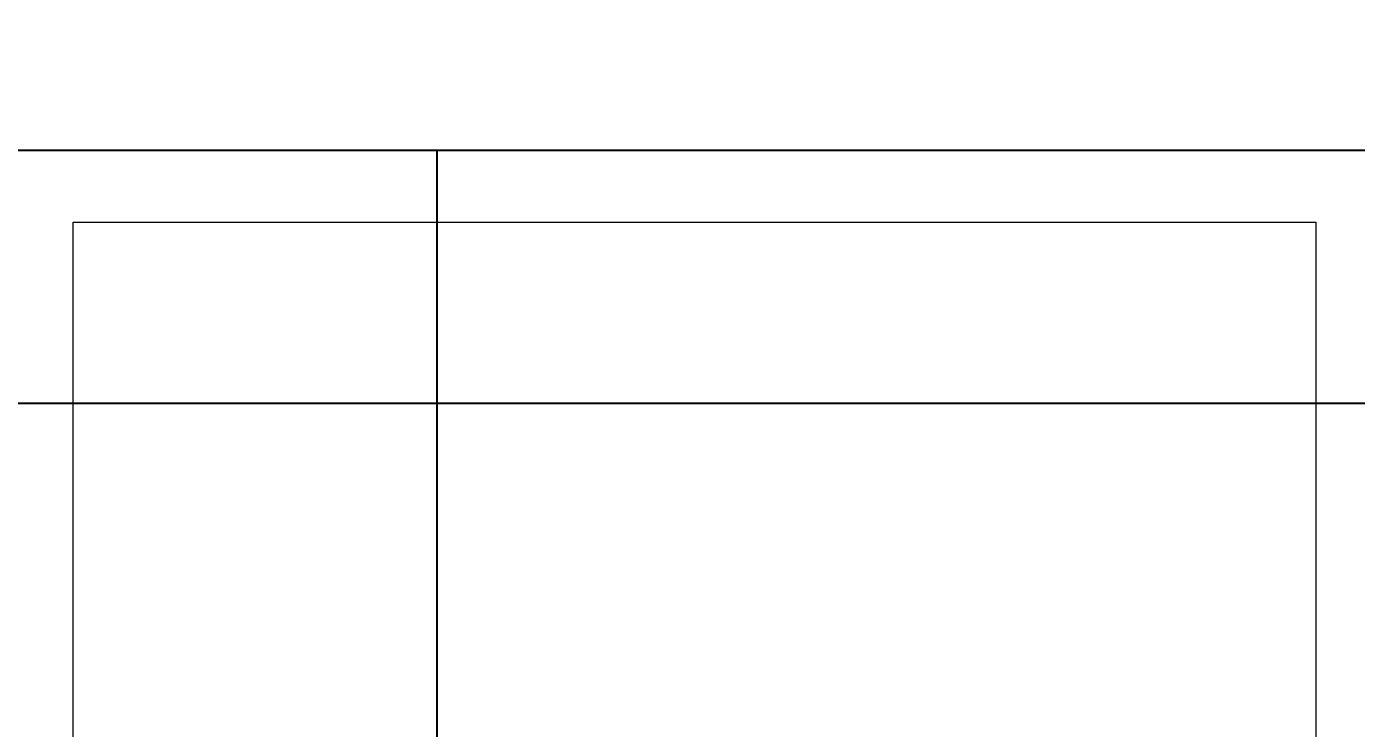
# Model space of a CAD drawing. Header units: inches. Extents: x -12418 to 472786, y -29325 to 19878.
# Drawn here: x 32152 to 32955, y -3196 to -2773 of the extents above; entities that cross this region are included whole.
import ezdxf
from ezdxf import colors
from ezdxf.entities.mleader import LeaderData, LeaderLine
from ezdxf.math import Vec2, Vec3

# ---------------------------------------------------------------- set-up
doc = ezdxf.new("R2010")
doc.units = ezdxf.units.IN
doc.header["$LTSCALE"] = 25
doc.header["$MEASUREMENT"] = 0
doc.linetypes.add('DASHDOT', pattern=[25.4, 12.7, -6.35, 0, -6.35])
doc.layers.get('0').update_dxf_attribs({"color": 8})
doc.layers.add('00-Ground Floor$0$False Ceiling', color=251, linetype='Continuous')
for name, color, linetype, lineweight in [('00-Ground Floor$0$LOADING', 253, 'Continuous', 5), ('00-Ground Floor$0$NEW Wall', 166, 'Continuous', 5), ('00-Ground Floor$0$Walls', 251, 'Continuous', 5), ('E-LITE-CLNG-CNDT', 6, 'DASHDOT', 35), ('T-DATA-TEXT', 2, 'Continuous', 25)]:
    doc.layers.add(name, color=color, linetype=linetype, lineweight=lineweight)
doc.styles.add('DC_Elc_Romans', font='elc_romans.shx', dxfattribs={"width": 0.7})

# ---------------------------------------------------------------- blocks, each defined once
blk = doc.blocks.new('*X75')
at = {"color": 0}
for p, q in [((13, 1), (13, 1)), ((13, 1), (13, 1)), ((13, 1), (13, 1)), ((13, 1), (13, 1)), ((13, 1), (13, 1)), ((13, 1), (13, 1)), ((13, 1), (13, 1)), ((13, 1), (13, 1)), ((13, 1), (13, 1)), ((13, 1), (13, 1)), ((13, 1), (13, 1)), ((13, 1), (13, 1)), ((13, 1), (13, 1)), ((13, 1), (13, 1)), ((13, 1), (13, 1)), ((13, 1), (14, 1)), ((13, 1), (14, 1)), ((13, 1), (14, 1)), ((13, 1), (13, 1)), ((13, 1), (13, 1)), ((13, 1), (13, 1)), ((13, 1), (13, 1)), ((13, 1), (13, 1)), ((13, 1), (13, 1)), ((13, 1), (13, 1)), ((13, 1), (13, 1)), ((13, 1), (13, 1)), ((13, 1), (13, 1)), ((13, 1), (13, 1)), ((13, 1), (13, 1)), ((13, 1), (13, 1)), ((13, 1), (13, 1)), ((13, 1), (13, 1)), ((13, 1), (13, 1)), ((13, 1), (13, 1)), ((13, 1), (13, 1)), ((13, 1), (13, 1)), ((13, 1), (13, 1)), ((13, 1), (13, 1)), ((13, 1), (13, 1)), ((13, 1), (13, 1)), ((13, 1), (13, 1)), ((13, 1), (13, 1)), ((13, 1), (13, 1)), ((13, 1), (13, 1)), ((13, 1), (13, 1)), ((13, 1), (13, 1)), ((13, 1), (13, 1)), ((13, 1), (13, 1)), ((13, 1), (13, 1)), ((13, 1), (13, 1)), ((13, 1), (13, 1)), ((13, 1), (13, 1)), ((13, 1), (13, 1)), ((13, 1), (13, 1)), ((13, 1), (13, 1)), ((13, 1), (13, 1)), ((13, 1), (13, 1)), ((13, 1), (13, 1)), ((13, 1), (13, 1)), ((13, 1), (13, 1)), ((13, 1), (13, 1)), ((13, 1), (13, 1)), ((13, 1), (13, 1)), ((13, 1), (13, 1)), ((13, 1), (13, 1)), ((13, 1), (13, 1)), ((13, 1), (13, 1)), ((13, 1), (13, 1)), ((13, 1), (13, 1)), ((13, 1), (13, 1)), ((13, 1), (13, 1)), ((13, 1), (13, 1)), ((13, 1), (13, 1)), ((13, 1), (13, 1)), ((13, 1), (13, 1)), ((13, 1), (13, 1)), ((13, 1), (13, 1)), ((13, 1), (13, 1)), ((13, 1), (13, 1)), ((13, 1), (13, 1)), ((13, 1), (13, 1)), ((13, 1), (13, 1)), ((13, 1), (13, 1)), ((13, 1), (13, 1)), ((13, 1), (13, 1)), ((13, 1), (13, 1)), ((13, 1), (13, 1)), ((13, 1), (13, 1)), ((13, 1), (13, 1)), ((13, 1), (13, 1)), ((13, 1), (13, 1)), ((13, 1), (13, 1)), ((13, 1), (13, 1)), ((13, 1), (13, 1)), ((13, 1), (13, 1)), ((13, 1), (13, 1)), ((13, 1), (13, 1)), ((13, 1), (13, 1)), ((13, 1), (13, 1)), ((13, 1), (13, 1)), ((13, 1), (13, 1)), ((13, 1), (13, 1)), ((13, 1), (13, 1)), ((13, 1), (13, 1)), ((13, 1), (13, 1)), ((13, 1), (13, 1)), ((13, 1), (13, 1)), ((13, 1), (13, 1)), ((13, 1), (13, 1)), ((13, 1), (13, 1)), ((13, 1), (13, 1)), ((13, 1), (13, 1)), ((13, 1), (13, 1)), ((13, 1), (13, 1)), ((13, 1), (13, 1)), ((13, 1), (13, 1)), ((13, 1), (13, 1)), ((13, 1), (13, 1)), ((13, 1), (13, 1)), ((13, 1), (13, 1)), ((13, 1), (13, 1)), ((13, 1), (13, 1)), ((13, 1), (14, 1)), ((13, 0), (13, 0)), ((13, 0), (13, 0)), ((13, 0), (13, 0)), ((13, 0), (13, 0)), ((13, 0), (13, 0)), ((13, 0), (13, 0)), ((13, 0), (13, 0)), ((13, 0), (13, 0)), ((13, 0), (13, 0)), ((13, 0), (13, 0)), ((13, 0), (13, 0)), ((13, 0), (13, 0)), ((13, 0), (13, 0)), ((13, 0), (13, 0)), ((13, 0), (13, 0)), ((13, 0), (13, 0)), ((13, 0), (13, 0)), ((13, 0), (13, 0)), ((13, 0), (13, 0)), ((13, 0), (13, 0)), ((13, 0), (13, 0)), ((13, 0), (13, 0)), ((13, 0), (13, 0)), ((13, 0), (13, 0)), ((13, 0), (13, 0)), ((13, 0), (13, 0)), ((13, 0), (13, 0)), ((13, 0), (13, 0)), ((13, 0), (13, 0)), ((13, 0), (13, 0)), ((13, 0), (13, 0)), ((13, 0), (13, 0)), ((13, 0), (13, 0)), ((13, 0), (13, 0)), ((13, 0), (13, 0)), ((13, 0), (13, 0)), ((13, 0), (13, 0)), ((13, 0), (13, 0)), ((13, 0), (13, 0)), ((13, 0), (13, 0)), ((13, 0), (13, 0)), ((13, 0), (13, 0)), ((13, 0), (13, 0)), ((13, 0), (13, 0)), ((13, 0), (13, 0)), ((13, 0), (13, 0)), ((13, 0), (13, 0)), ((13, 0), (13, 0)), ((13, 0), (14, 0)), ((13, 0), (14, 0)), ((13, 0), (13, 0)), ((13, 0), (14, 0)), ((14, 1), (14, 1)), ((14, 1), (14, 1)), ((14, 1), (14, 1)), ((14, 1), (14, 1)), ((14, 1), (14, 1)), ((14, 1), (14, 1)), ((14, 1), (14, 1)), ((14, 1), (14, 1)), ((14, 1), (14, 1)), ((14, 1), (14, 1)), ((14, 1), (14, 1)), ((14, 1), (14, 1)), ((14, 1), (14, 1)), ((14, 1), (14, 1)), ((14, 1), (14, 1)), ((14, 1), (14, 1)), ((14, 1), (14, 1)), ((14, 1), (14, 1)), ((14, 1), (14, 1)), ((14, 1), (14, 1)), ((14, 1), (14, 1)), ((14, 1), (14, 1)), ((14, 1), (14, 1)), ((14, 1), (14, 1)), ((14, 1), (14, 1)), ((14, 1), (14, 1)), ((14, 1), (14, 1)), ((14, 1), (14, 1)), ((14, 1), (14, 1)), ((14, 1), (14, 1)), ((14, 1), (14, 1)), ((14, 1), (14, 1)), ((14, 1), (14, 1)), ((14, 1), (14, 1)), ((14, 1), (14, 1)), ((14, 1), (14, 1)), ((14, 1), (14, 1)), ((14, 1), (14, 1)), ((14, 1), (14, 1)), ((14, 1), (14, 1)), ((14, 1), (14, 1)), ((14, 1), (14, 1)), ((14, 1), (14, 1)), ((14, 1), (14, 1)), ((14, 1), (14, 1)), ((14, 1), (14, 1)), ((14, 1), (14, 1)), ((14, 1), (14, 1)), ((14, 1), (14, 1)), ((14, 1), (14, 1)), ((14, 1), (14, 1)), ((14, 1), (14, 1)), ((14, 1), (14, 1)), ((14, 1), (14, 1)), ((14, 1), (14, 1)), ((14, 1), (14, 1)), ((14, 1), (14, 1)), ((14, 1), (14, 1)), ((14, 1), (14, 1)), ((14, 1), (14, 1)), ((14, 1), (14, 1)), ((14, 1), (14, 1)), ((14, 1), (14, 1)), ((14, 1), (14, 1)), ((14, 1), (14, 1)), ((14, 1), (14, 1)), ((14, 1), (14, 1)), ((14, 1), (14, 1)), ((14, 1), (14, 1)), ((14, 1), (14, 1)), ((14, 1), (14, 1)), ((14, 1), (14, 1)), ((14, 1), (14, 1)), ((14, 1), (14, 1)), ((14, 1), (14, 1)), ((14, 1), (14, 1)), ((14, 1), (14, 1)), ((14, 1), (14, 1)), ((14, 1), (14, 1)), ((14, 1), (14, 1)), ((14, 1), (14, 1)), ((14, 1), (14, 1)), ((14, 1), (14, 1)), ((14, 1), (14, 1)), ((14, 1), (14, 1)), ((14, 1), (14, 1)), ((14, 1), (14, 1)), ((14, 1), (14, 1)), ((14, 1), (14, 1)), ((14, 1), (14, 1)), ((14, 1), (14, 1)), ((14, 1), (14, 1)), ((14, 1), (14, 1)), ((14, 1), (14, 1)), ((14, 0), (14, 0)), ((14, 0), (14, 0)), ((14, 0), (14, 0)), ((14, 0), (14, 0)), ((14, 0), (14, 0)), ((14, 0), (14, 0)), ((14, 0), (14, 0)), ((14, 0), (14, 0)), ((14, 0), (14, 0)), ((14, 0), (14, 0)), ((14, 0), (14, 0)), ((14, 0), (14, 0)), ((14, 0), (14, 0)), ((14, 0), (14, 0)), ((14, 0), (14, 0)), ((14, 0), (14, 0)), ((14, 0), (14, 0)), ((14, 0), (14, 0)), ((14, 0), (14, 0)), ((14, 0), (14, 0)), ((14, 0), (14, 0)), ((14, 0), (14, 0)), ((14, 0), (14, 0)), ((14, 0), (14, 0)), ((14, 0), (14, 0)), ((14, 0), (14, 0)), ((14, 0), (14, 0)), ((14, 0), (14, 0)), ((14, 0), (14, 0)), ((14, 0), (14, 0)), ((14, 0), (14, 0)), ((14, 0), (14, 0)), ((14, 0), (14, 0)), ((14, 0), (14, 0)), ((14, 0), (14, 0)), ((14, 0), (14, 0)), ((14, 0), (14, 0)), ((14, 0), (14, 0)), ((14, 0), (14, 0)), ((14, 0), (14, 0)), ((14, 0), (14, 0)), ((14, 0), (14, 0)), ((14, 0), (14, 0)), ((14, 0), (14, 0)), ((14, 0), (14, 0)), ((14, 0), (14, 0)), ((14, 0), (14, 0)), ((14, 0), (14, 0)), ((13, 0), (13, 0)), ((13, 0), (14, 0)), ((13, 0), (13, 0)), ((13, 0), (14, 0)), ((13, 0), (13, 0)), ((13, 0), (14, 0)), ((13, 0), (13, 0)), ((13, 0), (13, 0)), ((13, 0), (13, 0)), ((13, 0), (13, 0)), ((13, 0), (14, 0)), ((13, 0), (13, 0)), ((13, 0), (14, 0)), ((13, 0), (13, 0)), ((13, 0), (14, 0)), ((13, 0), (13, 0)), ((13, 0), (14, 0)), ((13, 0), (13, 0)), ((13, 0), (14, 0)), ((13, 0), (13, 0)), ((13, 0), (14, 0)), ((13, 0), (13, 0)), ((13, 0), (14, 0)), ((13, 0), (13, 0)), ((13, 0), (13, 0)), ((13, 0), (13, 0)), ((13, 0), (14, 0)), ((13, 0), (13, 0)), ((13, 0), (14, 0)), ((13, 0), (13, 0)), ((13, 0), (14, 0)), ((13, 0), (13, 0)), ((13, 0), (14, 0)), ((13, 0), (13, 0)), ((13, 0), (13, 0)), ((13, 0), (13, 0)), ((13, 0), (13, 0)), ((13, 0), (13, 0)), ((13, 0), (13, 0)), ((13, 0), (13, 0)), ((13, 0), (13, 0)), ((13, 0), (13, 0)), ((13, 0), (13, 0)), ((13, 0), (13, 0)), ((13, 0), (13, 0)), ((13, 0), (13, 0)), ((13, 0), (13, 0)), ((13, 0), (13, 0)), ((13, 0), (13, 0)), ((13, 0), (13, 0)), ((13, 0), (13, 0)), ((13, 0), (13, 0)), ((13, 0), (13, 0)), ((13, 0), (13, 0)), ((13, 0), (13, 0)), ((13, 0), (13, 0)), ((13, 0), (13, 0)), ((13, 0), (13, 0)), ((13, 0), (13, 0)), ((13, 0), (13, 0)), ((13, 0), (13, 0)), ((13, 0), (13, 0)), ((13, 0), (13, 0)), ((13, 0), (13, 0)), ((13, -1), (13, -1)), ((13, -1), (13, -1)), ((13, -1), (13, -1)), ((13, -1), (13, -1)), ((13, -1), (13, -1)), ((13, -1), (14, -1)), ((13, -1), (13, -1)), ((14, 0), (14, 0)), ((14, 0), (14, 0)), ((14, 0), (14, 0)), ((14, 0), (14, 0)), ((14, 0), (14, 0)), ((14, 0), (14, 0)), ((14, 0), (14, 0)), ((14, 0), (14, 0)), ((14, 0), (14, 0)), ((14, 0), (14, 0)), ((14, 0), (14, 0)), ((14, 0), (14, 0)), ((14, 0), (14, 0)), ((14, 0), (14, 0)), ((14, 0), (14, 0)), ((13, 0), (14, 0)), ((14, 0), (14, 0)), ((14, 0), (14, 0)), ((14, 0), (14, 0)), ((14, 0), (14, 0)), ((14, 0), (14, 0)), ((14, 0), (14, 0)), ((14, 0), (14, 0)), ((14, 0), (14, 0)), ((14, 0), (14, 0)), ((14, 0), (14, 0)), ((14, 0), (14, 0)), ((14, 0), (14, 0)), ((14, 0), (14, 0)), ((14, 0), (14, 0)), ((14, 0), (14, 0)), ((14, 0), (14, 0)), ((14, 0), (14, 0)), ((14, 0), (14, 0)), ((14, 0), (14, 0)), ((14, 0), (14, 0)), ((14, 0), (14, 0)), ((14, 0), (14, 0)), ((14, 0), (14, 0)), ((14, 0), (14, 0)), ((14, 0), (14, 0)), ((14, 0), (14, 0)), ((14, 0), (14, 0)), ((14, 0), (14, 0)), ((14, 0), (14, 0)), ((14, 0), (14, 0)), ((14, 0), (14, 0)), ((14, 0), (14, 0)), ((14, 0), (14, 0)), ((14, 0), (14, 0)), ((14, -1), (14, -1)), ((14, -1), (14, -1)), ((14, -1), (14, -1)), ((14, -1), (14, -1)), ((14, -1), (14, -1))]:
    blk.add_line(p, q, dxfattribs=at)
blk = doc.blocks.new('*X74')
at = {"color": 0}
for p, q in [((5, 3), (5, 3)), ((5, 3), (5, 3)), ((5, 3), (5, 3)), ((5, 3), (5, 3)), ((5, 3), (5, 3)), ((5, 3), (5, 3)), ((5, 3), (5, 3)), ((5, 3), (5, 3)), ((5, 3), (5, 3)), ((5, 3), (5, 3)), ((5, 3), (5, 3)), ((5, 3), (5, 3)), ((5, 3), (5, 3)), ((5, 3), (5, 3)), ((5, 3), (5, 3)), ((5, 3), (5, 3)), ((5, 3), (5, 3)), ((5, 3), (5, 3)), ((5, 3), (5, 3)), ((5, 3), (5, 3)), ((5, 3), (5, 3)), ((5, 3), (5, 3)), ((5, 3), (5, 3)), ((5, 3), (5, 3)), ((5, 3), (5, 3)), ((5, 3), (5, 3)), ((5, 3), (5, 3)), ((5, 3), (5, 3)), ((5, 3), (5, 3)), ((5, 3), (5, 3)), ((5, 3), (5, 3)), ((5, 3), (5, 3)), ((5, 3), (5, 3)), ((5, 3), (5, 3)), ((5, 3), (5, 3)), ((5, 3), (5, 3)), ((5, 3), (5, 3)), ((5, 3), (5, 3)), ((5, 3), (5, 3)), ((5, 3), (5, 3)), ((5, 3), (5, 3)), ((5, 3), (5, 3)), ((5, 3), (5, 3)), ((5, 3), (5, 3)), ((5, 3), (5, 3)), ((5, 3), (5, 3)), ((5, 3), (5, 3)), ((5, 3), (5, 3)), ((5, 3), (5, 3)), ((5, 3), (5, 3)), ((5, 3), (5, 3)), ((5, 3), (5, 3)), ((5, 3), (5, 3)), ((5, 3), (5, 3)), ((5, 3), (5, 3)), ((5, 3), (5, 3)), ((5, 3), (5, 3)), ((5, 3), (5, 3)), ((5, 3), (5, 3)), ((5, 3), (5, 3)), ((5, 3), (5, 3)), ((5, 3), (5, 3)), ((5, 3), (5, 3)), ((5, 3), (5, 3)), ((5, 3), (5, 3)), ((5, 3), (5, 3)), ((6, 3), (5, 3)), ((5, 3), (5, 3)), ((6, 3), (5, 3)), ((5, 3), (5, 3)), ((6, 3), (5, 3)), ((5, 3), (5, 3)), ((6, 3), (5, 3)), ((5, 3), (5, 3)), ((5, 3), (5, 3)), ((5, 3), (5, 3)), ((5, 3), (5, 3)), ((5, 3), (5, 3)), ((5, 3), (5, 3)), ((5, 3), (5, 3)), ((5, 3), (5, 3)), ((5, 3), (5, 3)), ((5, 3), (5, 3)), ((5, 3), (5, 3)), ((5, 3), (5, 3)), ((5, 3), (5, 3)), ((5, 3), (5, 3)), ((5, 3), (5, 3)), ((5, 3), (5, 3)), ((5, 3), (5, 3)), ((5, 3), (5, 3)), ((5, 3), (5, 3)), ((5, 3), (5, 3)), ((5, 3), (5, 3)), ((5, 3), (5, 3)), ((5, 3), (5, 3)), ((6, 3), (6, 3)), ((6, 3), (6, 3)), ((6, 3), (6, 3)), ((6, 3), (6, 3)), ((6, 3), (6, 3)), ((6, 3), (6, 3)), ((6, 3), (6, 3)), ((6, 3), (6, 3)), ((6, 3), (6, 3)), ((6, 3), (6, 3)), ((6, 3), (6, 3)), ((6, 3), (6, 3)), ((6, 3), (6, 3)), ((6, 3), (6, 3)), ((6, 3), (6, 3)), ((6, 3), (6, 3)), ((6, 3), (6, 3)), ((6, 3), (6, 3)), ((6, 3), (6, 3)), ((6, 3), (6, 3)), ((6, 3), (6, 3)), ((6, 3), (6, 3)), ((6, 3), (6, 3)), ((6, 3), (6, 3)), ((6, 3), (6, 3)), ((6, 3), (6, 3)), ((6, 3), (6, 3)), ((6, 3), (6, 3)), ((6, 3), (6, 3)), ((6, 3), (6, 3)), ((6, 3), (6, 3)), ((6, 3), (6, 3)), ((6, 3), (6, 3)), ((6, 3), (6, 3)), ((6, 3), (6, 3)), ((6, 3), (6, 3)), ((6, 3), (6, 3)), ((6, 3), (6, 3)), ((6, 3), (6, 3)), ((6, 3), (6, 3)), ((6, 3), (6, 3)), ((6, 3), (6, 3)), ((6, 3), (6, 3)), ((6, 3), (6, 3)), ((6, 3), (6, 3)), ((6, 3), (6, 3)), ((6, 3), (6, 3)), ((6, 3), (6, 3)), ((6, 3), (6, 3)), ((6, 3), (6, 3)), ((6, 3), (6, 3)), ((6, 3), (6, 3)), ((6, 3), (6, 3)), ((6, 3), (6, 3)), ((6, 3), (6, 3)), ((6, 3), (6, 3)), ((6, 3), (6, 3)), ((6, 3), (6, 3)), ((6, 3), (6, 3)), ((6, 3), (6, 3)), ((6, 3), (6, 3)), ((6, 3), (6, 3)), ((6, 3), (6, 3)), ((6, 3), (6, 3)), ((6, 3), (6, 3)), ((6, 3), (6, 3)), ((6, 3), (6, 3)), ((6, 3), (6, 3)), ((6, 3), (6, 3)), ((6, 3), (6, 3)), ((6, 3), (6, 3)), ((6, 3), (6, 3)), ((6, 3), (6, 3)), ((6, 3), (6, 3)), ((6, 3), (6, 3)), ((6, 3), (6, 3)), ((6, 3), (6, 3)), ((6, 3), (6, 3)), ((6, 3), (6, 3)), ((6, 3), (6, 3)), ((6, 3), (6, 3)), ((6, 3), (6, 3)), ((6, 3), (6, 3)), ((6, 3), (6, 3)), ((6, 3), (6, 3)), ((6, 3), (6, 3)), ((6, 3), (6, 3)), ((6, 3), (6, 3)), ((6, 3), (6, 3)), ((6, 3), (6, 3)), ((6, 3), (6, 3)), ((6, 3), (6, 3)), ((6, 3), (6, 3)), ((6, 3), (6, 3)), ((6, 3), (6, 3)), ((6, 3), (6, 3)), ((6, 3), (6, 3)), ((6, 3), (6, 3)), ((6, 3), (6, 3)), ((6, 3), (6, 3)), ((6, 3), (6, 3)), ((6, 3), (6, 3)), ((6, 3), (6, 3)), ((6, 3), (6, 3)), ((6, 3), (6, 3)), ((6, 3), (6, 3)), ((6, 3), (6, 3)), ((6, 3), (6, 3)), ((6, 3), (6, 3)), ((6, 3), (6, 3)), ((6, 3), (6, 3)), ((6, 3), (6, 3)), ((6, 3), (6, 3)), ((6, 3), (6, 3)), ((6, 3), (6, 3)), ((6, 3), (6, 3)), ((6, 3), (6, 3)), ((6, 3), (6, 3)), ((6, 3), (6, 3)), ((6, 3), (6, 3)), ((6, 3), (6, 3)), ((6, 3), (6, 3)), ((6, 3), (6, 3)), ((6, 3), (6, 3)), ((6, 3), (6, 3)), ((6, 3), (6, 3)), ((6, 3), (6, 3)), ((6, 3), (6, 3)), ((6, 3), (6, 3)), ((6, 3), (6, 3)), ((6, 3), (6, 3)), ((6, 3), (6, 3)), ((6, 3), (6, 3)), ((6, 3), (6, 3)), ((6, 3), (6, 3)), ((6, 3), (6, 3)), ((6, 3), (6, 3)), ((6, 3), (6, 3)), ((6, 3), (6, 3)), ((6, 3), (6, 3)), ((6, 3), (6, 3)), ((6, 3), (6, 3)), ((6, 3), (6, 3)), ((6, 3), (6, 3)), ((6, 3), (6, 3)), ((6, 3), (6, 3)), ((6, 3), (6, 3)), ((6, 3), (6, 3)), ((6, 3), (6, 3)), ((6, 3), (6, 3)), ((6, 3), (6, 3)), ((6, 3), (6, 3)), ((6, 3), (6, 3)), ((6, 3), (6, 3)), ((6, 3), (6, 3)), ((6, 3), (6, 3)), ((6, 3), (6, 3)), ((6, 3), (6, 3)), ((6, 3), (6, 3)), ((6, 3), (6, 3)), ((6, 3), (6, 3)), ((6, 3), (6, 3)), ((6, 3), (6, 3)), ((6, 3), (6, 3)), ((6, 3), (6, 3)), ((6, 3), (6, 3)), ((6, 3), (6, 3)), ((6, 3), (6, 3)), ((6, 3), (6, 3)), ((6, 3), (6, 3)), ((6, 3), (6, 3)), ((6, 3), (6, 3)), ((6, 3), (6, 3)), ((6, 3), (6, 3)), ((6, 3), (6, 3)), ((6, 3), (6, 3)), ((6, 3), (6, 3)), ((6, 3), (6, 3)), ((6, 3), (6, 3)), ((6, 3), (6, 3)), ((6, 3), (6, 3)), ((6, 3), (6, 3)), ((6, 3), (6, 3)), ((6, 3), (6, 3)), ((6, 3), (6, 3)), ((6, 3), (6, 3)), ((6, 3), (6, 3)), ((6, 3), (6, 3)), ((6, 3), (6, 3)), ((6, 3), (6, 3)), ((6, 3), (6, 3)), ((6, 3), (6, 3)), ((6, 3), (6, 3)), ((6, 3), (6, 3)), ((6, 3), (6, 3)), ((6, 3), (6, 3)), ((6, 3), (6, 3)), ((6, 3), (6, 3)), ((6, 3), (6, 3)), ((6, 3), (6, 3)), ((6, 3), (6, 3)), ((6, 3), (6, 3)), ((6, 3), (6, 3)), ((6, 3), (6, 3)), ((6, 3), (5, 3)), ((6, 3), (5, 3)), ((6, 3), (5, 3)), ((6, 3), (5, 3)), ((6, 3), (5, 3)), ((6, 3), (6, 3)), ((6, 3), (6, 3)), ((6, 3), (6, 3)), ((6, 3), (6, 3)), ((6, 3), (6, 3)), ((6, 3), (6, 3)), ((6, 3), (6, 3)), ((6, 3), (6, 3)), ((6, 3), (6, 3)), ((6, 3), (6, 3)), ((6, 3), (6, 3)), ((6, 3), (6, 3)), ((6, 3), (6, 3)), ((6, 3), (6, 3)), ((6, 3), (6, 3)), ((6, 3), (6, 3)), ((6, 3), (6, 3)), ((6, 3), (6, 3)), ((6, 3), (6, 3)), ((6, 3), (6, 3)), ((6, 3), (6, 3)), ((6, 3), (6, 3)), ((6, 3), (6, 3)), ((6, 3), (6, 3)), ((6, 3), (6, 3)), ((6, 3), (6, 3)), ((6, 3), (6, 3)), ((6, 3), (6, 3)), ((6, 3), (6, 3)), ((6, 3), (6, 3)), ((6, 3), (6, 3)), ((6, 3), (6, 3)), ((6, 3), (6, 3)), ((6, 3), (6, 3)), ((6, 3), (6, 3)), ((6, 3), (6, 3)), ((6, 3), (6, 3)), ((6, 3), (6, 3)), ((6, 3), (6, 3)), ((6, 3), (6, 3)), ((6, 3), (6, 3)), ((6, 3), (6, 3)), ((6, 3), (6, 3)), ((6, 3), (6, 3)), ((6, 3), (6, 3)), ((6, 3), (6, 3)), ((6, 3), (6, 3)), ((6, 3), (6, 3)), ((6, 3), (6, 3)), ((6, 3), (6, 3)), ((6, 3), (6, 3)), ((6, 3), (6, 3)), ((6, 3), (6, 3)), ((6, 3), (6, 3)), ((6, 3), (6, 3)), ((6, 3), (6, 3)), ((6, 3), (6, 3)), ((6, 3), (6, 3)), ((6, 3), (6, 3)), ((6, 3), (6, 3)), ((6, 3), (6, 3)), ((6, 3), (6, 3)), ((6, 3), (6, 3)), ((6, 3), (6, 3)), ((6, 3), (6, 3)), ((6, 3), (6, 3)), ((6, 3), (6, 3)), ((6, 3), (6, 3)), ((6, 3), (6, 3)), ((6, 3), (6, 3)), ((6, 3), (6, 3)), ((6, 3), (6, 3)), ((6, 3), (6, 3)), ((6, 3), (6, 3)), ((6, 3), (6, 3)), ((6, 3), (6, 3)), ((6, 3), (6, 3)), ((6, 3), (6, 3)), ((6, 3), (6, 3)), ((6, 3), (6, 3)), ((6, 3), (6, 3)), ((6, 3), (6, 3)), ((6, 3), (6, 3)), ((6, 3), (6, 3)), ((6, 3), (6, 3)), ((6, 3), (6, 3)), ((6, 3), (6, 3)), ((6, 3), (6, 3)), ((6, 3), (6, 3)), ((6, 3), (6, 3)), ((6, 3), (6, 3)), ((6, 3), (6, 3)), ((6, 3), (6, 3)), ((6, 3), (6, 3)), ((6, 3), (6, 3)), ((6, 3), (6, 3)), ((6, 3), (6, 3)), ((6, 3), (6, 3)), ((6, 3), (6, 3)), ((6, 3), (6, 3)), ((6, 3), (6, 3)), ((6, 3), (6, 3)), ((6, 3), (6, 3)), ((6, 3), (6, 3)), ((6, 3), (6, 3)), ((6, 3), (6, 3)), ((6, 3), (6, 3)), ((6, 3), (6, 3)), ((6, 3), (6, 3)), ((6, 3), (6, 3)), ((6, 3), (6, 3)), ((6, 3), (6, 3)), ((6, 3), (6, 3)), ((6, 3), (6, 3)), ((6, 3), (6, 3)), ((6, 3), (6, 3)), ((6, 3), (6, 3)), ((6, 3), (6, 3)), ((6, 3), (6, 3)), ((6, 3), (6, 3)), ((6, 3), (6, 3)), ((6, 3), (6, 3)), ((6, 3), (6, 3)), ((6, 3), (6, 3)), ((6, 3), (6, 3)), ((6, 3), (6, 3)), ((6, 3), (6, 3)), ((6, 3), (6, 3)), ((6, 3), (6, 3)), ((6, 3), (6, 3)), ((6, 3), (6, 3)), ((6, 3), (6, 3)), ((6, 3), (6, 3)), ((6, 3), (6, 3)), ((6, 3), (6, 3)), ((6, 3), (6, 3)), ((6, 3), (6, 3)), ((6, 3), (6, 3)), ((6, 3), (6, 3)), ((6, 3), (6, 3)), ((6, 3), (6, 3)), ((6, 3), (6, 3)), ((6, 3), (6, 3)), ((6, 3), (6, 3)), ((6, 3), (6, 3)), ((6, 3), (6, 3)), ((6, 3), (6, 3)), ((6, 3), (6, 3)), ((6, 3), (6, 3)), ((6, 3), (6, 3)), ((6, 3), (6, 3)), ((6, 3), (6, 3)), ((6, 3), (6, 3)), ((6, 3), (6, 3)), ((6, 3), (6, 3)), ((6, 3), (6, 3)), ((6, 3), (6, 3)), ((6, 3), (6, 3)), ((6, 3), (6, 3)), ((6, 3), (6, 3)), ((6, 3), (6, 3)), ((6, 3), (6, 3)), ((6, 3), (6, 3)), ((6, 3), (6, 3)), ((6, 3), (6, 3)), ((6, 3), (6, 3)), ((6, 3), (6, 3)), ((6, 3), (6, 3)), ((6, 3), (6, 3)), ((6, 3), (6, 3)), ((6, 3), (6, 3)), ((6, 3), (6, 3)), ((6, 3), (6, 3)), ((6, 3), (6, 3)), ((6, 3), (6, 3)), ((6, 3), (6, 3)), ((6, 3), (6, 3)), ((6, 3), (6, 3)), ((6, 3), (6, 3)), ((6, 3), (6, 3)), ((6, 3), (6, 3)), ((6, 3), (6, 3)), ((6, 3), (6, 3)), ((6, 3), (6, 3)), ((6, 3), (6, 3)), ((6, 3), (6, 3)), ((6, 3), (6, 3)), ((6, 3), (6, 3)), ((6, 3), (6, 3)), ((6, 3), (6, 3)), ((6, 3), (6, 3)), ((6, 3), (6, 3)), ((6, 3), (6, 3)), ((6, 3), (6, 3)), ((6, 3), (6, 3)), ((6, 3), (6, 3)), ((6, 3), (6, 3)), ((6, 3), (6, 3)), ((6, 3), (6, 3)), ((6, 3), (6, 3)), ((6, 3), (6, 3)), ((6, 3), (6, 3)), ((6, 3), (6, 3)), ((6, 3), (6, 3)), ((6, 3), (6, 3)), ((6, 3), (6, 3)), ((6, 3), (6, 3)), ((6, 3), (6, 3)), ((6, 3), (6, 3)), ((6, 3), (6, 3)), ((6, 3), (6, 3)), ((6, 3), (6, 3)), ((6, 3), (6, 3)), ((6, 3), (6, 3)), ((6, 3), (6, 3)), ((6, 3), (6, 3)), ((6, 3), (6, 3)), ((6, 3), (6, 3)), ((6, 3), (6, 3)), ((6, 3), (6, 3)), ((6, 3), (6, 3)), ((6, 3), (6, 3)), ((6, 3), (6, 3)), ((6, 3), (6, 3)), ((6, 3), (6, 3)), ((6, 3), (6, 3)), ((6, 3), (6, 3)), ((6, 3), (6, 3)), ((6, 3), (6, 3)), ((6, 3), (6, 3)), ((6, 3), (6, 3)), ((6, 3), (6, 3)), ((6, 3), (6, 3)), ((6, 3), (6, 3)), ((6, 3), (6, 3)), ((6, 3), (6, 3)), ((6, 3), (6, 3)), ((6, 3), (6, 3)), ((6, 3), (6, 3)), ((6, 3), (6, 3)), ((6, 3), (6, 3)), ((6, 3), (6, 3)), ((6, 3), (6, 3)), ((6, 3), (6, 3)), ((6, 3), (6, 3)), ((6, 3), (6, 3)), ((6, 3), (6, 3)), ((6, 3), (6, 3)), ((6, 3), (6, 3)), ((6, 3), (6, 3)), ((6, 3), (6, 3)), ((6, 3), (6, 3)), ((6, 3), (6, 3)), ((6, 3), (6, 3)), ((6, 3), (6, 3)), ((6, 3), (6, 3)), ((6, 3), (6, 3)), ((6, 3), (6, 3)), ((6, 3), (6, 3)), ((6, 3), (6, 3)), ((6, 3), (6, 3)), ((6, 3), (6, 3)), ((6, 3), (6, 3)), ((6, 3), (6, 3)), ((6, 3), (6, 3)), ((6, 3), (6, 3)), ((6, 3), (6, 3)), ((6, 3), (6, 3)), ((6, 3), (6, 3)), ((6, 3), (6, 3)), ((6, 3), (6, 3)), ((6, 3), (6, 3)), ((6, 3), (6, 3)), ((6, 3), (6, 3)), ((6, 3), (6, 3)), ((6, 3), (6, 3)), ((6, 3), (6, 3)), ((6, 3), (6, 3)), ((6, 3), (6, 3)), ((6, 3), (6, 3)), ((6, 3), (6, 3)), ((6, 3), (6, 3)), ((6, 3), (6, 3)), ((6, 3), (6, 3)), ((6, 3), (6, 3)), ((6, 3), (6, 3)), ((6, 3), (6, 3)), ((6, 3), (6, 3)), ((6, 3), (6, 3)), ((6, 3), (6, 3)), ((6, 3), (6, 3)), ((6, 3), (6, 3)), ((6, 3), (6, 3)), ((6, 3), (6, 3)), ((6, 3), (6, 3)), ((6, 3), (6, 3)), ((6, 3), (6, 3)), ((6, 3), (6, 3)), ((6, 3), (6, 3)), ((6, 3), (6, 3)), ((6, 3), (6, 3)), ((6, 3), (6, 3)), ((6, 3), (6, 3)), ((6, 3), (6, 3)), ((6, 3), (6, 3)), ((6, 3), (6, 3)), ((6, 3), (6, 3)), ((6, 3), (6, 3)), ((6, 3), (6, 3)), ((6, 3), (6, 3)), ((6, 3), (6, 3)), ((6, 3), (6, 3)), ((6, 3), (6, 3)), ((6, 3), (6, 3)), ((6, 3), (6, 3)), ((6, 3), (6, 3)), ((6, 3), (6, 3))]:
    blk.add_line(p, q, dxfattribs=at)
blk = doc.blocks.new('00-Ground Floor$0$GF21043-P')
at = {"color": 0}
for p, q in [((0.8, 0.75), (-0.8, 0.75)), ((0.8, 0), (0.8, 0.75)), ((-0.8, 0), (0.8, 0))]:
    blk.add_line(p, q, dxfattribs=at)
for points in [[(0.8, 0.75), (0.8, 0.75), (0.8, 0.75), (0.8, 0.75), (0.8, 0.75), (0.8, 0.75), (0.8, 0.75), (0.8, 0.75), (0.8, 0.75), (0.8, 0.75), (0.8, 0.75), (0.8, 0.75), (0.8, 0.75), (0.8, 0.75), (0.8, 0.75), (0.8, 0.75), (0.8, 0.75), (0.8, 0.75), (0.8, 0.75), (0.8, 0.75), (0.8, 0.75), (0.8, 0.75), (0.8, 0.75), (0.8, 0.75), (0.8, 0.75), (0.8, 0.75), (0.8, 0.75), (0.8, 0.75), (0.8, 0.75), (0.8, 0.75), (0.8, 0.75), (0.8, 0.75), (0.8, 0.75), (0.8, 0.75), (0.8, 0.75), (0.8, 0.75), (0.8, 0.75), (0.8, 0.75), (0.8, 0.75), (0.8, 0.75), (0.8, 0.75), (0.8, 0.75), (0.8, 0.75), (0.8, 0.75), (0.8, 0.75), (0.8, 0.75), (0.8, 0.75), (0.8, 0.75), (0.8, 0.75), (0.8, 0.75), (0.8, 0.75), (0.8, 0.75), (0.8, 0.75), (0.8, 0.75), (0.8, 0.75), (0.8, 0.75), (0.8, 0.75), (0.8, 0.75), (0.8, 0.75), (0.8, 0.75), (0.8, 0.75), (0.8, 0.75), (0.8, 0.75), (0.8, 0.75), (0.8, 0.75), (0.8, 0.75), (0.8, 0.75), (0.8, 0.75), (0.8, 0.75), (0.8, 0.75), (0.8, 0.75), (0.8, 0.75), (0.8, 0.75), (0.8, 0.75), (0.8, 0.75), (0.8, 0.75), (0.8, 0.75), (0.8, 0.75), (0.8, 0.75), (0.8, 0.75), (0.8, 0.75), (0.8, 0.75), (0.8, 0.75), (0.8, 0.75), (0.8, 0.75), (0.8, 0.75), (0.8, 0.75), (0.8, 0.75), (0.8, 0.75), (0.8, 0.75), (0.8, 0.75), (0.8, 0.75), (0.8, 0.75), (0.8, 0.75), (0.8, 0.75), (0.8, 0.75), (0.8, 0.75), (0.8, 0.75), (0.8, 0.75), (0.8, 0.75), (0.8, 0.75), (0.8, 0.75), (0.8, 0.75), (0.8, 0.75), (0.8, 0.75), (0.8, 0.75), (0.8, 0.75), (0.8, 0.75), (0.8, 0.75), (0.8, 0.75), (0.8, 0.75), (0.8, 0.75), (0.8, 0.75), (0.8, 0.75), (0.8, 0.75), (0.8, 0.75), (0.8, 0.75), (0.8, 0.75), (0.8, 0.75), (0.8, 0.75), (0.8, 0.75), (0.8, 0.75), (0.8, 0.75), (0.8, 0.75), (0.8, 0.75), (0.8, 0.75), (0.8, 0.75), (0.8, 0.75), (0.8, 0.75), (0.8, 0.75), (0.8, 0.75), (0.8, 0.75), (0.8, 0.75), (0.8, 0.75), (0.8, 0.75), (0.8, 0.75), (0.8, 0.75), (0.8, 0.75), (0.8, 0.75), (0.8, 0.75), (0.8, 0.75), (0.8, 0.75), (0.8, 0.75), (0.8, 0.75), (0.8, 0.75), (0.8, 0.75), (0.8, 0.75), (0.8, 0.75), (0.8, 0.75), (0.8, 0.75), (0.8, 0.75), (0.8, 0.75), (0.8, 0.75), (0.8, 0.75), (0.8, 0.75), (0.8, 0.75), (0.8, 0.75), (0.8, 0.75), (0.8, 0.75), (0.8, 0.75), (0.8, 0.75), (0.8, 0.75), (0.8, 0.75), (0.8, 0.75), (0.8, 0.75), (0.8, 0.75), (0.8, 0.75), (0.8, 0.75), (0.8, 0.75), (0.8, 0.75), (0.8, 0.75), (0.8, 0.75), (0.8, 0.75), (0.8, 0.75), (0.8, 0.75), (0.8, 0.75), (0.8, 0.75), (0.8, 0.75), (0.8, 0.75), (0.8, 0.75), (0.8, 0.75), (0.8, 0.75), (0.8, 0.75), (0.8, 0.75), (0.8, 0.75), (0.8, 0.75), (0.8, 0.75), (0.8, 0.75), (0.8, 0.75), (0.8, 0.75), (0.8, 0.75), (0.8, 0.75), (0.8, 0.75), (0.8, 0.75), (0.8, 0.75), (0.8, 0.75), (0.8, 0.75), (0.8, 0.75), (0.8, 0.75), (0.8, 0.75), (0.8, 0.75), (0.8, 0.75), (0.8, 0.75), (0.8, 0.75), (0.8, 0.75), (0.8, 0.75), (0.8, 0.75), (0.8, 0.75), (0.8, 0.75), (0.8, 0.75), (0.8, 0.75), (0.8, 0.75), (0.8, 0.75), (0.8, 0.75), (0.8, 0.75), (0.8, 0.75), (0.8, 0.75), (0.8, 0.75), (0.8, 0.75), (0.8, 0.75), (0.8, 0.75), (0.8, 0.75), (0.8, 0.75), (0.8, 0.75), (0.8, 0.75), (0.8, 0.75), (0.8, 0.75), (0.8, 0.75), (0.8, 0.75), (0.8, 0.75), (0.8, 0.75), (0.8, 0.75), (0.8, 0.75), (0.8, 0.75), (0.8, 0.75), (0.8, 0.75), (0.8, 0.75), (0.8, 0.75), (0.8, 0.75), (0.8, 0.75), (0.8, 0.75), (0.8, 0.75), (0.8, 0.75), (0.8, 0.75), (0.8, 0.75), (0.8, 0.75), (0.8, 0.75), (0.8, 0.75), (0.8, 0.75), (0.8, 0.75), (0.8, 0.75), (0.8, 0.75), (0.8, 0.75), (0.8, 0.75), (0.8, 0.75), (0.8, 0.75), (0.8, 0.75), (0.8, 0.75), (0.8, 0.75), (0.8, 0.75), (0.8, 0.75), (0.8, 0.75), (0.8, 0.75), (0.8, 0.75), (0.8, 0.75), (0.8, 0.75), (0.8, 0.75), (0.8, 0.75), (0.8, 0.75), (0.8, 0.75), (0.8, 0.75), (0.8, 0.75), (0.8, 0.75), (0.8, 0.75), (0.8, 0.75), (0.8, 0.75), (0.8, 0.75)], [(0.8, 0.75), (0.8, 0.75), (0.8, 0.75), (0.8, 0.75), (0.8, 0.75), (0.8, 0.75), (0.8, 0.75), (0.8, 0.75), (0.8, 0.75), (0.8, 0.75), (0.8, 0.75), (0.8, 0.75), (0.8, 0.75), (0.8, 0.75), (0.8, 0.75), (0.8, 0.75), (0.8, 0.75), (0.8, 0.75), (0.8, 0.75), (0.8, 0.75), (0.8, 0.75), (0.8, 0.75), (0.8, 0.75), (0.8, 0.75), (0.8, 0.75), (0.8, 0.75), (0.8, 0.75), (0.8, 0.75), (0.8, 0.75), (0.8, 0.75), (0.8, 0.75), (0.8, 0.75), (0.8, 0.75), (0.8, 0.75), (0.8, 0.75), (0.8, 0.75), (0.8, 0.75), (0.8, 0.75), (0.8, 0.75), (0.8, 0.75), (0.8, 0.75), (0.8, 0.75), (0.8, 0.75), (0.8, 0.75), (0.8, 0.75), (0.8, 0.75), (0.8, 0.75), (0.8, 0.75), (0.8, 0.75), (0.8, 0.75), (0.8, 0.75), (0.8, 0.75), (0.8, 0.75), (0.8, 0.75), (0.8, 0.75), (0.8, 0.75), (0.8, 0.75), (0.8, 0.75), (0.8, 0.75), (0.8, 0.75), (0.8, 0.75), (0.8, 0.75), (0.8, 0.75), (0.8, 0.75), (0.8, 0.75), (0.8, 0.75), (0.8, 0.75), (0.8, 0.75), (0.8, 0.75), (0.8, 0.75), (0.8, 0.75), (0.8, 0.75), (0.8, 0.75), (0.8, 0.75), (0.8, 0.75), (0.8, 0.75), (0.8, 0.75), (0.8, 0.75), (0.8, 0.75), (0.8, 0.75), (0.8, 0.75), (0.8, 0.75), (0.8, 0.75), (0.8, 0.75), (0.8, 0.75), (0.8, 0.75), (0.8, 0.75), (0.8, 0.75), (0.8, 0.75), (0.8, 0.75), (0.8, 0.75), (0.8, 0.75), (0.8, 0.75), (0.8, 0.75), (0.8, 0.75), (0.8, 0.75), (0.8, 0.75), (0.8, 0.75), (0.8, 0.75), (0.8, 0.75), (0.8, 0.75), (0.8, 0.75), (0.8, 0.75), (0.8, 0.75), (0.8, 0.75), (0.8, 0.75), (0.8, 0.75), (0.8, 0.75), (0.8, 0.75), (0.8, 0.75), (0.8, 0.75), (0.8, 0.75), (0.8, 0.75), (0.8, 0.75), (0.8, 0.75), (0.8, 0.75), (0.8, 0.75), (0.8, 0.75), (0.8, 0.75), (0.8, 0.75), (0.8, 0.75), (0.8, 0.75), (0.8, 0.75), (0.8, 0.75), (0.8, 0.75), (0.8, 0.75), (0.8, 0.75), (0.8, 0.75), (0.8, 0.75), (0.8, 0.75), (0.8, 0.75), (0.8, 0.75), (0.8, 0.75), (0.8, 0.75), (0.8, 0.75), (0.8, 0.75), (0.8, 0.75), (0.8, 0.75), (0.8, 0.75), (0.8, 0.75), (0.8, 0.75), (0.8, 0.75), (0.8, 0.75), (0.8, 0.75), (0.8, 0.75), (0.8, 0.75), (0.8, 0.75), (0.8, 0.75), (0.8, 0.75), (0.8, 0.75), (0.8, 0.75), (0.8, 0.75), (0.8, 0.75), (0.8, 0.75), (0.8, 0.75), (0.8, 0.75), (0.8, 0.75), (0.8, 0.75), (0.8, 0.75), (0.8, 0.75), (0.8, 0.75), (0.8, 0.75), (0.8, 0.75), (0.8, 0.75), (0.8, 0.75), (0.8, 0.75), (0.8, 0.75), (0.8, 0.75), (0.8, 0.75), (0.8, 0.75), (0.8, 0.75), (0.8, 0.75), (0.8, 0.75), (0.8, 0.75), (0.8, 0.75), (0.8, 0.75), (0.8, 0.75), (0.8, 0.75), (0.8, 0.75), (0.8, 0.75), (0.8, 0.75), (0.8, 0.75), (0.8, 0.75), (0.8, 0.75), (0.8, 0.75), (0.8, 0.75), (0.8, 0.75), (0.8, 0.75), (0.8, 0.75), (0.8, 0.75), (0.8, 0.75), (0.8, 0.75), (0.8, 0.75), (0.8, 0.75), (0.8, 0.75), (0.8, 0.75), (0.8, 0.75), (0.8, 0.75), (0.8, 0.75), (0.8, 0.75), (0.8, 0.75), (0.8, 0.75), (0.8, 0.75), (0.8, 0.75), (0.8, 0.75), (0.8, 0.75), (0.8, 0.75), (0.8, 0.75), (0.8, 0.75), (0.8, 0.75), (0.8, 0.75), (0.8, 0.75), (0.8, 0.75), (0.8, 0.75), (0.8, 0.75), (0.8, 0.75), (0.8, 0.75), (0.8, 0.75), (0.8, 0.75)], [(0.8, 0.75), (0.8, 0.75), (0.8, 0.75), (0.8, 0.75), (0.8, 0.75), (0.8, 0.75), (0.8, 0.75), (0.8, 0.75), (0.8, 0.75), (0.8, 0.75), (0.8, 0.75), (0.8, 0.75), (0.8, 0.75), (0.8, 0.75), (0.8, 0.75), (0.8, 0.75), (0.8, 0.75), (0.8, 0.75), (0.8, 0.75), (0.8, 0.75), (0.8, 0.75), (0.8, 0.75), (0.8, 0.75), (0.8, 0.75), (0.8, 0.75), (0.8, 0.75), (0.8, 0.75), (0.8, 0.75), (0.8, 0.75), (0.8, 0.75), (0.8, 0.75), (0.8, 0.75), (0.8, 0.75), (0.8, 0.75), (0.8, 0.75), (0.8, 0.75), (0.8, 0.75), (0.8, 0.75), (0.8, 0.75), (0.8, 0.75), (0.8, 0.75), (0.8, 0.75), (0.8, 0.75), (0.8, 0.75), (0.8, 0.75), (0.8, 0.75), (0.8, 0.75), (0.8, 0.75), (0.8, 0.75), (0.8, 0.75), (0.8, 0.75), (0.8, 0.75), (0.8, 0.75), (0.8, 0.75), (0.8, 0.75), (0.8, 0.75), (0.8, 0.75), (0.8, 0.75), (0.8, 0.75), (0.8, 0.75), (0.8, 0.75), (0.8, 0.75), (0.8, 0.75), (0.8, 0.75), (0.8, 0.75), (0.8, 0.75), (0.8, 0.75), (0.8, 0.75), (0.8, 0.75), (0.8, 0.75), (0.8, 0.75), (0.8, 0.75), (0.8, 0.75), (0.8, 0.75), (0.8, 0.75), (0.8, 0.75), (0.8, 0.75), (0.8, 0.75), (0.8, 0.75), (0.8, 0.75), (0.8, 0.75), (0.8, 0.75), (0.8, 0.75), (0.8, 0.75), (0.8, 0.75), (0.8, 0.75), (0.8, 0.75), (0.8, 0.75), (0.8, 0.75), (0.8, 0.75), (0.8, 0.75), (0.8, 0.75), (0.8, 0.75), (0.8, 0.75), (0.8, 0.75), (0.8, 0.75), (0.8, 0.75), (0.8, 0.75), (0.8, 0.75), (0.8, 0.75), (0.8, 0.75), (0.8, 0.75), (0.8, 0.75), (0.8, 0.75), (0.8, 0.75), (0.8, 0.75), (0.8, 0.75), (0.8, 0.75), (0.8, 0.75), (0.8, 0.75), (0.8, 0.75), (0.8, 0.75), (0.8, 0.75), (0.8, 0.75), (0.8, 0.75), (0.8, 0.75), (0.8, 0.75), (0.8, 0.75), (0.8, 0.75), (0.8, 0.75), (0.8, 0.75), (0.8, 0.75), (0.8, 0.75), (0.8, 0.75), (0.8, 0.75), (0.8, 0.75), (0.8, 0.75), (0.8, 0.75), (0.8, 0.75), (0.8, 0.75), (0.8, 0.75), (0.8, 0.75), (0.8, 0.75), (0.8, 0.75), (0.8, 0.75), (0.8, 0.75), (0.8, 0.75), (0.8, 0.75), (0.8, 0.75), (0.8, 0.75), (0.8, 0.75), (0.8, 0.75), (0.8, 0.75), (0.8, 0.75), (0.8, 0.75), (0.8, 0.75), (0.8, 0.75), (0.8, 0.75), (0.8, 0.75), (0.8, 0.75), (0.8, 0.75), (0.8, 0.75), (0.8, 0.75), (0.8, 0.75), (0.8, 0.75), (0.8, 0.75), (0.8, 0.75), (0.8, 0.75), (0.8, 0.75), (0.8, 0.75), (0.8, 0.75), (0.8, 0.75), (0.8, 0.75), (0.8, 0.75), (0.8, 0.75), (0.8, 0.75), (0.8, 0.75), (0.8, 0.75), (0.8, 0.75), (0.8, 0.75), (0.8, 0.75), (0.8, 0.75), (0.8, 0.75), (0.8, 0.75), (0.8, 0.75), (0.8, 0.75), (0.8, 0.75), (0.8, 0.75), (0.8, 0.75), (0.8, 0.75), (0.8, 0.75), (0.8, 0.75), (0.8, 0.75), (0.8, 0.75), (0.8, 0.75), (0.8, 0.75), (0.8, 0.75), (0.8, 0.75), (0.8, 0.75), (0.8, 0.75), (0.8, 0.75), (0.8, 0.75), (0.8, 0.75), (0.8, 0.75), (0.8, 0.75), (0.8, 0.75), (0.8, 0.75), (0.8, 0.75), (0.8, 0.75), (0.8, 0.75), (0.8, 0.75), (0.8, 0.75), (0.8, 0.75), (0.8, 0.75), (0.8, 0.75), (0.8, 0.75), (0.8, 0.75), (0.8, 0.75), (0.8, 0.75), (0.8, 0.75), (0.8, 0.75), (0.8, 0.75), (0.8, 0.75), (0.8, 0.75)]]:
    blk.add_lwpolyline(points, close=True, dxfattribs=at)
at = {"layer": '00-Ground Floor$0$NEW Wall', "color": 0, "linetype": 'Continuous'}
for points in [[(0.8, 0.75), (0.8, 0.75), (0.8, 0.75), (0.8, 0.75), (0.8, 0.75), (0.8, 0.75), (0.8, 0.75), (0.8, 0.75), (0.8, 0.75), (0.8, 0.75)], [(0.8, 0.75), (0.8, 0.75), (0.8, 0.75), (0.8, 0.75), (0.8, 0.75), (0.8, 0.75), (0.8, 0.75), (0.8, 0.75), (0.8, 0.75)], [(0.8, 0.75), (0.8, 0.75), (0.8, 0.75), (0.8, 0.75), (0.8, 0.75), (0.8, 0.75), (0.8, 0.75), (0.8, 0.75), (0.8, 0.75), (0.8, 0.75), (0.8, 0.75), (0.8, 0.75), (0.8, 0.75), (0.8, 0.75), (0.8, 0.75), (0.8, 0.75), (0.8, 0.75), (0.8, 0.75)], [(0.8, 0.75), (0.8, 0.75), (0.8, 0.75), (0.8, 0.75), (0.8, 0.75), (0.8, 0.75), (0.8, 0.75)], [(0.8, 0.75), (0.8, 0.75), (0.8, 0.75), (0.8, 0.75), (0.8, 0.75), (0.8, 0.75), (0.8, 0.75), (0.8, 0.75), (0.8, 0.75), (0.8, 0.75), (0.8, 0.75), (0.8, 0.75), (0.8, 0.75), (0.8, 0.75), (0.8, 0.75)], [(0.8, 0.75), (0.8, 0.75), (0.8, 0.75), (0.8, 0.75), (0.8, 0.75), (0.8, 0.75), (0.8, 0.75), (0.8, 0.75), (0.8, 0.75), (0.8, 0.75)], [(0.8, 0.75), (0.8, 0.75), (0.8, 0.75), (0.8, 0.75), (0.8, 0.75), (0.8, 0.75), (0.8, 0.75), (0.8, 0.75), (0.8, 0.75), (0.8, 0.75), (0.8, 0.75), (0.8, 0.75)], [(0.8, 0.75), (0.8, 0.75), (0.8, 0.75), (0.8, 0.75), (0.8, 0.75), (0.8, 0.75), (0.8, 0.75), (0.8, 0.75), (0.8, 0.75), (0.8, 0.75)], [(0.8, 0.75), (0.8, 0.75), (0.8, 0.75), (0.8, 0.75), (0.8, 0.75), (0.8, 0.75), (0.8, 0.75), (0.8, 0.75), (0.8, 0.75), (0.8, 0.75)], [(0.8, 0.75), (0.8, 0.75), (0.8, 0.75), (0.8, 0.75), (0.8, 0.75), (0.8, 0.75), (0.8, 0.75), (0.8, 0.75)], [(0.8, 0.75), (0.8, 0.75), (0.8, 0.75), (0.8, 0.75), (0.8, 0.75), (0.8, 0.75), (0.8, 0.75), (0.8, 0.75), (0.8, 0.75), (0.8, 0.75), (0.8, 0.75), (0.8, 0.75), (0.8, 0.75), (0.8, 0.75), (0.8, 0.75), (0.8, 0.75), (0.8, 0.75), (0.8, 0.75), (0.8, 0.75), (0.8, 0.75), (0.8, 0.75), (0.8, 0.75), (0.8, 0.75), (0.8, 0.75), (0.8, 0.75), (0.8, 0.75), (0.8, 0.75), (0.8, 0.75), (0.8, 0.75), (0.8, 0.75), (0.8, 0.75), (0.8, 0.75), (0.8, 0.75), (0.8, 0.75), (0.8, 0.75), (0.8, 0.75), (0.8, 0.75), (0.8, 0.75), (0.8, 0.75), (0.8, 0.75), (0.8, 0.75), (0.8, 0.75), (0.8, 0.75), (0.8, 0.75), (0.8, 0.75), (0.8, 0.75), (0.8, 0.75), (0.8, 0.75), (0.8, 0.75), (0.8, 0.75), (0.8, 0.75), (0.8, 0.75), (0.8, 0.75), (0.8, 0.75), (0.8, 0.75), (0.8, 0.75), (0.8, 0.75), (0.8, 0.75), (0.8, 0.75), (0.8, 0.75), (0.8, 0.75), (0.8, 0.75), (0.8, 0.75), (0.8, 0.75), (0.8, 0.75), (0.8, 0.75), (0.8, 0.75), (0.8, 0.75), (0.8, 0.75), (0.8, 0.75), (0.8, 0.75), (0.8, 0.75), (0.8, 0.75), (0.8, 0.75), (0.8, 0.75), (0.8, 0.75), (0.8, 0.75), (0.8, 0.75), (0.8, 0.75), (0.8, 0.75), (0.8, 0.75), (0.8, 0.75), (0.8, 0.75), (0.8, 0.75), (0.8, 0.75), (0.8, 0.75), (0.8, 0.75), (0.8, 0.75), (0.8, 0.75), (0.8, 0.75), (0.8, 0.75), (0.8, 0.75), (0.8, 0.75), (0.8, 0.75), (0.8, 0.75), (0.8, 0.75), (0.8, 0.75), (0.8, 0.75), (0.8, 0.75), (0.8, 0.75), (0.8, 0.75), (0.8, 0.75), (0.8, 0.75), (0.8, 0.75), (0.8, 0.75), (0.8, 0.75), (0.8, 0.75), (0.8, 0.75), (0.8, 0.75), (0.8, 0.75), (0.8, 0.75)], [(0.8, 0.75), (0.8, 0.75), (0.8, 0.75), (0.8, 0.75), (0.8, 0.75), (0.8, 0.75), (0.8, 0.75), (0.8, 0.75), (0.8, 0.75), (0.8, 0.75), (0.8, 0.75), (0.8, 0.75), (0.8, 0.75), (0.8, 0.75), (0.8, 0.75), (0.8, 0.75), (0.8, 0.75)], [(0.8, 0.75), (0.8, 0.75), (0.8, 0.75), (0.8, 0.75), (0.8, 0.75), (0.8, 0.75), (0.8, 0.75)], [(0.8, 0.75), (0.8, 0.75), (0.8, 0.75), (0.8, 0.75), (0.8, 0.75), (0.8, 0.75), (0.8, 0.75), (0.8, 0.75), (0.8, 0.75), (0.8, 0.75), (0.8, 0.75), (0.8, 0.75), (0.8, 0.75), (0.8, 0.75), (0.8, 0.75), (0.8, 0.75), (0.8, 0.75), (0.8, 0.75), (0.8, 0.75), (0.8, 0.75), (0.8, 0.75), (0.8, 0.75), (0.8, 0.75), (0.8, 0.75), (0.8, 0.75), (0.8, 0.75), (0.8, 0.75), (0.8, 0.75), (0.8, 0.75), (0.8, 0.75), (0.8, 0.75), (0.8, 0.75), (0.8, 0.75), (0.8, 0.75), (0.8, 0.75), (0.8, 0.75), (0.8, 0.75), (0.8, 0.75), (0.8, 0.75), (0.8, 0.75), (0.8, 0.75), (0.8, 0.75), (0.8, 0.75), (0.8, 0.75), (0.8, 0.75), (0.8, 0.75), (0.8, 0.75), (0.8, 0.75), (0.8, 0.75), (0.8, 0.75), (0.8, 0.75), (0.8, 0.75), (0.8, 0.75), (0.8, 0.75), (0.8, 0.75), (0.8, 0.75), (0.8, 0.75), (0.8, 0.75), (0.8, 0.75), (0.8, 0.75), (0.8, 0.75), (0.8, 0.75), (0.8, 0.75), (0.8, 0.75), (0.8, 0.75), (0.8, 0.75), (0.8, 0.75), (0.8, 0.75), (0.8, 0.75), (0.8, 0.75), (0.8, 0.75), (0.8, 0.75), (0.8, 0.75), (0.8, 0.75), (0.8, 0.75), (0.8, 0.75), (0.8, 0.75), (0.8, 0.75), (0.8, 0.75), (0.8, 0.75), (0.8, 0.75), (0.8, 0.75), (0.8, 0.75), (0.8, 0.75), (0.8, 0.75), (0.8, 0.75), (0.8, 0.75), (0.8, 0.75), (0.8, 0.75)], [(0.8, 0.75), (0.8, 0.75), (0.8, 0.75), (0.8, 0.75), (0.8, 0.75), (0.8, 0.75), (0.8, 0.75), (0.8, 0.75), (0.8, 0.75), (0.8, 0.75), (0.8, 0.75), (0.8, 0.75), (0.8, 0.75), (0.8, 0.75), (0.8, 0.75), (0.8, 0.75), (0.8, 0.75), (0.8, 0.75), (0.8, 0.75), (0.8, 0.75), (0.8, 0.75), (0.8, 0.75), (0.8, 0.75), (0.8, 0.75), (0.8, 0.75), (0.8, 0.75), (0.8, 0.75), (0.8, 0.75), (0.8, 0.75), (0.8, 0.75), (0.8, 0.75), (0.8, 0.75), (0.8, 0.75), (0.8, 0.75), (0.8, 0.75), (0.8, 0.75), (0.8, 0.75), (0.8, 0.75), (0.8, 0.75), (0.8, 0.75), (0.8, 0.75), (0.8, 0.75), (0.8, 0.75), (0.8, 0.75), (0.8, 0.75), (0.8, 0.75), (0.8, 0.75), (0.8, 0.75), (0.8, 0.75), (0.8, 0.75), (0.8, 0.75), (0.8, 0.75), (0.8, 0.75), (0.8, 0.75)]]:
    blk.add_lwpolyline(points, dxfattribs=at)
at = {"color": 0}
for name, xscale, yscale, zscale in [('*X75', 5.5e-11, 5.5e-11, 5.5e-11), ('*X74', 8.59375e-11, 8.59375e-11, 8.59375e-11)]:
    blk.add_blockref(name, (0.8, 0.75), dxfattribs=dict(at, xscale=xscale, yscale=yscale, zscale=zscale))
blk = doc.blocks.new('00-Ground Floor$0$A$Ce9e1c4c3')
at = {"layer": '00-Ground Floor$0$False Ceiling', "color": 254}
blk.add_line((-64050.49, -2847.43, 0), (-68550.49, -2847.43, 0), dxfattribs=at)
at = {"layer": '00-Ground Floor$0$False Ceiling', "color": 254, "linetype": 'Continuous'}
for p, q in [((-67600, -6967.43), (-67600, -2847.43)), ((-68550.49, -3000), (-64050.49, -3000))]:
    blk.add_line(p, q, dxfattribs=at)
blk = doc.blocks.new('00-Ground Floor')
at = {"layer": '00-Ground Floor$0$Walls'}
blk.add_line((35949.51, -2847.43, 0), (31449.51, -2847.43, 0), dxfattribs=at)
at = {"layer": '00-Ground Floor$0$False Ceiling', "color": 254}
blk.add_blockref('00-Ground Floor$0$A$Ce9e1c4c3', (100000, 0), dxfattribs=at)
at = {"layer": '00-Ground Floor$0$LOADING', "extrusion": (-2.34183e-18, -2.24019e-05, 1), "xscale": -1000, "yscale": 1000, "zscale": 1000, "rotation": 270}
blk.add_blockref('00-Ground Floor$0$GF21043-P', (32180.44, -3690.69, 0.06), dxfattribs=at)
blk = doc.blocks.new('DC_Arrow-ArrowEllipse')
at = {"color": 0}
blk.add_ellipse((0, 0), major_axis=(0.4, 0), ratio=0.4, dxfattribs=at)
at = {"color": 0, "ltscale": 0.5}
blk.add_solid([(-1.4, 0.1667), (-0.4, 0), (-1.4, -0.1667)], dxfattribs=at)

msp = doc.modelspace()

# ---------------------------------------------------------------- block references
at = {"layer": 'E-LITE-CLNG-CNDT'}
msp.add_blockref('00-Ground Floor', (0, 0), dxfattribs=at)

# ---------------------------------------------------------------- leaders
at = {"layer": 'T-DATA-TEXT'}
ml = msp.add_multileader_mtext('Standard', dxfattribs=at)
ml.set_content('LINE 1 TO SOUND RACK\\PIN DATA ROOM  ', color=256, style='DC_Elc_Romans')
ml.set_leader_properties(color=45)
ml.set_arrow_properties(name='DC_Arrow-ArrowEllipse')
ml.build(insert=Vec2(0, 0))
ml.multileader.update_dxf_attribs({"dogleg_length": 2, "arrow_head_size": 200, "scale": 100})
ctx = ml.context
ctx.base_point, ctx.scale, ctx.char_height, ctx.arrow_head_size, ctx.landing_gap_size, ctx.plane_origin = Vec3(12444.34, -3100.55, 0), 100, 200, 200, 200, Vec3(17205.89, 2234.94, 0)
notes = []
notes.append((ctx, [(0, (1, 1, 0), (12244.34, -3100.55, 0), (1, 0), 200, [(0, [(11812.3, -2440.19, 0)], 0, [])])]))
ctx.mtext.insert, ctx.mtext.width, ctx.mtext.flow_direction = Vec3(12644.34, -3000.55, 0), 2820.2952, 5
ml = msp.add_multileader_mtext('Standard', dxfattribs=at)
ml.set_content('LINE 6,7,8,9&10 \\PUP TO 2ND FLOOR  ', color=256, style='DC_Elc_Romans')
ml.set_leader_properties(color=45)
ml.build(insert=Vec2(0, 0))
ml.multileader.update_dxf_attribs({"dogleg_length": 2, "arrow_head_size": 200, "scale": 100})
ctx = ml.context
ctx.base_point, ctx.scale, ctx.char_height, ctx.arrow_head_size, ctx.landing_gap_size, ctx.plane_origin = Vec3(17059.74, -2912.78, -0.1), 100, 200, 200, 200, Vec3(30339.42, -650.69, -0.1)
notes.append((ctx, [(1, (1, 1, 0), (19633.07, -2912.78, -0.1), (-1, 0), 200, [(0, [(20323.58, -2798, -0.1)], 0, [])])]))
ctx.mtext.insert, ctx.mtext.width, ctx.mtext.flow_direction = Vec3(17259.74, -2812.78, -0.1), 2820.2952, 5
for ctx, leaders in notes:
    for number, flags, end, landing, length, lines in leaders:
        leader = LeaderData()
        leader.index, (leader.has_last_leader_line, leader.has_dogleg_vector, leader.attachment_direction) = number, flags
        leader.last_leader_point, leader.dogleg_vector, leader.dogleg_length = Vec3(end), Vec3(landing), length
        for number, points, colour, breaks in lines:
            line = LeaderLine()
            line.index, line.vertices, line.color, line.breaks = number, Vec3.list(points), colors.encode_raw_color(colour), breaks
            leader.lines.append(line)
        ctx.leaders.append(leader)

doc.saveas('drawing.dxf')
